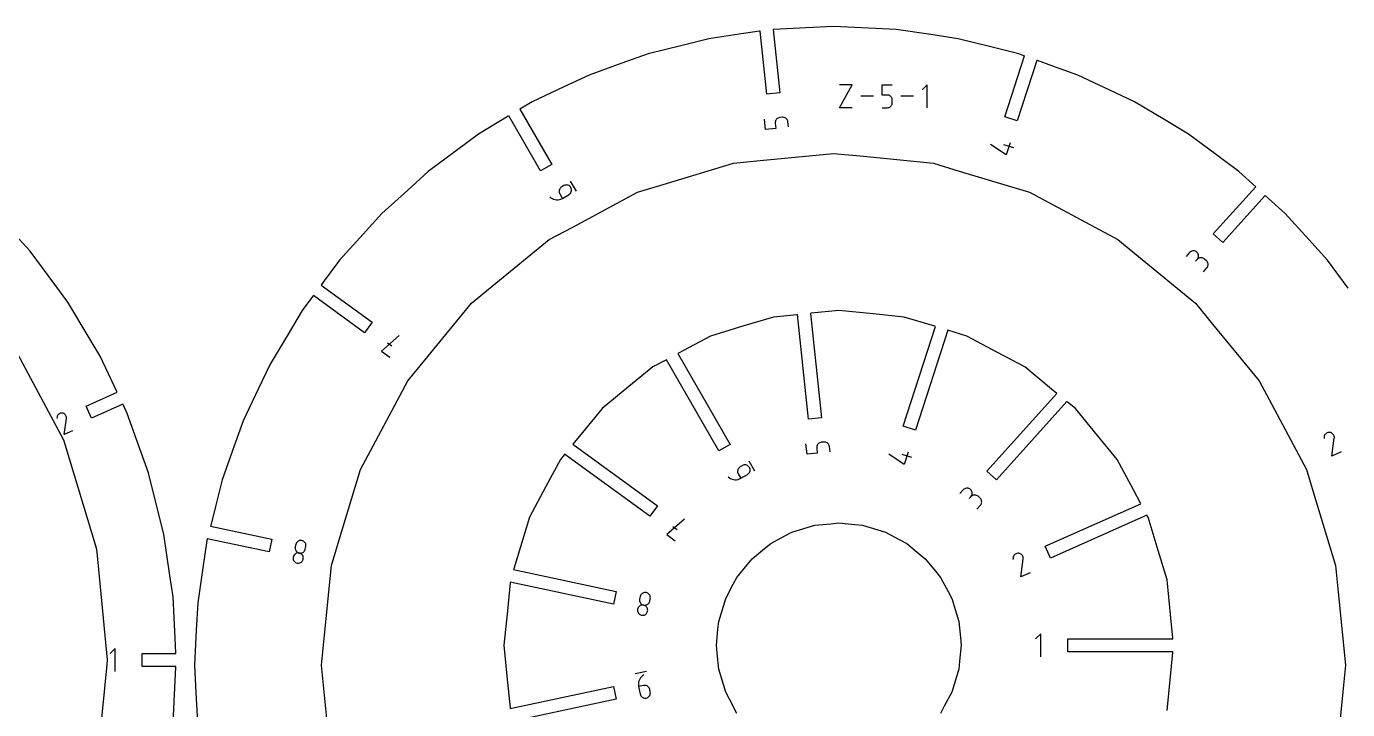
# Model space of a CAD drawing. Extents: x 0 to 800, y 0 to 1200.
# Drawn here: x 438 to 666.8, y 114.6 to 232.8 of the extents above; entities that cross this region are included whole.
import ezdxf

# ---------------------------------------------------------------- set-up
doc = ezdxf.new("R2010")
doc.units = 0
doc.header["$MEASUREMENT"] = 0
for name, color, linetype in [('annotation', 7, 'Continuous'), ('boundary', 7, 'Continuous'), ('hole', 7, 'Continuous')]:
    doc.layers.add(name, color=color, linetype=linetype)

msp = doc.modelspace()

# ---------------------------------------------------------------- linework, layer by layer
at = {"layer": 'annotation', "color": 1}
for p, q in [((578.79, 218.77), (581, 222.75)), ((581, 222.75), (578.79, 222.75)), ((586.17, 220.97), (586.17, 222.75)), ((586.17, 222.75), (587.93, 222.75)), ((593.99, 222.75), (593.1, 221.86)), ((593.99, 218.77), (593.99, 222.75)), ((584.67, 220.76), (582.49, 220.76)), ((587.05, 220.97), (586.17, 220.97)), ((587.21, 220.96), (587.05, 220.97)), ((587.36, 220.92), (587.21, 220.96)), ((587.5, 220.85), (587.36, 220.92)), ((587.62, 220.77), (587.5, 220.85)), ((587.73, 220.66), (587.62, 220.77)), ((587.81, 220.54), (587.73, 220.66)), ((587.88, 220.4), (587.81, 220.54)), ((587.92, 220.25), (587.88, 220.4)), ((587.93, 220.09), (587.92, 220.25)), ((587.92, 219.49), (587.93, 219.65)), ((587.93, 219.65), (587.93, 220.09)), ((587.93, 220.09), (587.93, 220.09)), ((591.61, 220.76), (589.43, 220.76)), ((581, 218.77), (578.79, 218.77)), ((586.17, 218.77), (587.05, 218.77)), ((587.05, 218.77), (587.21, 218.78)), ((587.05, 218.77), (587.05, 218.77)), ((587.21, 218.78), (587.36, 218.82)), ((587.36, 218.82), (587.5, 218.89)), ((587.5, 218.89), (587.62, 218.97)), ((587.62, 218.97), (587.73, 219.08)), ((587.73, 219.08), (587.81, 219.2)), ((587.81, 219.2), (587.88, 219.34)), ((587.88, 219.34), (587.92, 219.49)), ((565.98, 215.02), (565.79, 216.78)), ((567.75, 215.2), (565.98, 215.02)), ((567.68, 216.4), (567.65, 216.25)), ((567.65, 216.25), (567.66, 216.09)), ((567.66, 216.09), (567.75, 215.2)), ((567.73, 216.55), (567.68, 216.4)), ((567.8, 216.68), (567.73, 216.55)), ((567.9, 216.8), (567.8, 216.68)), ((568.01, 216.9), (567.9, 216.8)), ((568.14, 216.98), (568.01, 216.9)), ((568.29, 217.03), (568.14, 216.98)), ((568.45, 217.06), (568.29, 217.03)), ((568.89, 217.11), (568.45, 217.06)), ((568.45, 217.06), (568.45, 217.06)), ((569.05, 217.11), (568.89, 217.11)), ((569.2, 217.09), (569.05, 217.11)), ((569.35, 217.04), (569.2, 217.09)), ((569.48, 216.96), (569.35, 217.04)), ((569.6, 216.87), (569.48, 216.96)), ((569.7, 216.75), (569.6, 216.87)), ((569.78, 216.62), (569.7, 216.75)), ((569.83, 216.48), (569.78, 216.62)), ((569.86, 216.32), (569.83, 216.48)), ((569.96, 215.44), (569.86, 216.32)), ((569.86, 216.32), (569.86, 216.32)), ((607.63, 210.59), (604.94, 212.4)), ((608.95, 211.8), (607.26, 212.35)), ((608.31, 212.71), (607.63, 210.59)), ((533.22, 204.34), (532.22, 206.07)), ((530.26, 204.44), (530.24, 204.29)), ((530.24, 204.29), (530.26, 204.14)), ((530.3, 204.59), (530.26, 204.44)), ((530.26, 204.14), (530.3, 203.99)), ((530.36, 204.73), (530.3, 204.59)), ((530.3, 203.99), (530.36, 203.84)), ((530.45, 204.85), (530.36, 204.73)), ((530.36, 203.84), (530.81, 203.07)), ((530.56, 204.96), (530.45, 204.85)), ((530.69, 205.06), (530.56, 204.96)), ((531.07, 205.28), (530.69, 205.06)), ((530.69, 205.06), (530.69, 205.06)), ((530.81, 203.07), (531.96, 203.74)), ((531.22, 205.34), (531.07, 205.28)), ((531.37, 205.38), (531.22, 205.34)), ((531.52, 205.4), (531.37, 205.38)), ((531.67, 205.38), (531.52, 205.4)), ((531.82, 205.34), (531.67, 205.38)), ((531.96, 205.28), (531.82, 205.34)), ((532.08, 205.19), (531.96, 205.28)), ((531.96, 203.74), (532.09, 203.83)), ((531.96, 203.74), (531.96, 203.74)), ((532.19, 205.08), (532.08, 205.19)), ((532.09, 203.83), (532.2, 203.94)), ((532.29, 204.95), (532.19, 205.08)), ((532.2, 203.94), (532.29, 204.07)), ((532.35, 204.81), (532.29, 204.95)), ((532.29, 204.95), (532.29, 204.95)), ((532.29, 204.07), (532.35, 204.21)), ((532.39, 204.66), (532.35, 204.81)), ((532.35, 204.21), (532.39, 204.35)), ((532.4, 204.5), (532.39, 204.66)), ((532.39, 204.35), (532.4, 204.5)), ((528.6, 203.34), (528.6, 203.34)), ((528.6, 203.34), (528.81, 203.17)), ((528.81, 203.17), (529.04, 203.03)), ((529.04, 203.03), (529.28, 202.93)), ((529.28, 202.93), (529.53, 202.86)), ((529.53, 202.86), (529.79, 202.83)), ((529.79, 202.83), (530.05, 202.83)), ((530.05, 202.83), (530.31, 202.88)), ((530.31, 202.88), (530.56, 202.96)), ((530.56, 202.96), (530.81, 203.07)), ((639.41, 193.69), (638.82, 193.03)), ((639.53, 193.8), (639.41, 193.69)), ((639.66, 193.88), (639.53, 193.8)), ((639.8, 193.94), (639.66, 193.88)), ((639.95, 193.98), (639.8, 193.94)), ((640.1, 193.98), (639.95, 193.98)), ((640.25, 193.97), (640.1, 193.98)), ((640.4, 193.92), (640.25, 193.97)), ((640.54, 193.85), (640.4, 193.92)), ((640.73, 192.5), (640.44, 192.17)), ((640.44, 192.17), (640.73, 192.5)), ((640.67, 193.76), (640.54, 193.85)), ((640.78, 193.64), (640.67, 193.76)), ((640.67, 193.76), (640.67, 193.76)), ((640.73, 192.5), (640.83, 192.63)), ((640.85, 192.61), (640.73, 192.5)), ((640.73, 192.5), (640.73, 192.5)), ((640.86, 193.51), (640.78, 193.64)), ((640.83, 192.63), (640.9, 192.77)), ((640.98, 192.7), (640.85, 192.61)), ((640.92, 193.37), (640.86, 193.51)), ((640.9, 192.77), (640.94, 192.92)), ((640.95, 193.22), (640.92, 193.37)), ((640.94, 192.92), (640.96, 193.07)), ((640.96, 193.07), (640.95, 193.22)), ((641.12, 192.75), (640.98, 192.7)), ((641.27, 192.79), (641.12, 192.75)), ((641.42, 192.8), (641.27, 192.79)), ((641.57, 192.78), (641.42, 192.8)), ((641.72, 192.73), (641.57, 192.78)), ((641.86, 192.66), (641.72, 192.73)), ((641.99, 192.57), (641.86, 192.66)), ((642.32, 192.27), (641.99, 192.57)), ((641.99, 192.57), (641.99, 192.57)), ((642.43, 192.15), (642.32, 192.27)), ((641.79, 190.36), (642.38, 191.02)), ((642.38, 191.02), (642.48, 191.15)), ((642.38, 191.02), (642.38, 191.02)), ((642.51, 192.02), (642.43, 192.15)), ((642.48, 191.15), (642.55, 191.29)), ((642.57, 191.88), (642.51, 192.02)), ((642.55, 191.29), (642.59, 191.43)), ((642.6, 191.73), (642.57, 191.88)), ((642.59, 191.43), (642.61, 191.58)), ((642.61, 191.58), (642.6, 191.73)), ((502.54, 179.33), (499.47, 176.61)), ((499.47, 176.61), (500.91, 175.57)), ((500.52, 178.06), (501.24, 177.53)), ((443.3, 165.17), (443.29, 164.94)), ((443.33, 165.32), (443.3, 165.17)), ((443.38, 165.45), (443.33, 165.32)), ((443.46, 165.57), (443.38, 165.45)), ((443.55, 165.67), (443.46, 165.57)), ((443.66, 165.76), (443.55, 165.67)), ((443.78, 165.82), (443.66, 165.76)), ((443.91, 165.87), (443.78, 165.82)), ((444.05, 165.89), (443.91, 165.87)), ((444.19, 165.89), (444.05, 165.89)), ((444.33, 165.86), (444.19, 165.89)), ((444.19, 165.89), (444.19, 165.89)), ((444.47, 165.81), (444.33, 165.86)), ((444.59, 165.74), (444.47, 165.81)), ((444.52, 162.18), (444.91, 164.98)), ((444.69, 165.65), (444.59, 165.74)), ((444.78, 165.54), (444.69, 165.65)), ((444.84, 165.42), (444.78, 165.54)), ((444.89, 165.29), (444.84, 165.42)), ((444.91, 165.15), (444.89, 165.29)), ((444.91, 165), (444.91, 165.15)), ((444.91, 164.99), (444.91, 165)), ((444.91, 165), (444.91, 165)), ((444.91, 165), (444.91, 165)), ((444.91, 165), (444.91, 165)), ((444.91, 164.98), (444.91, 164.99)), ((444.91, 164.99), (444.91, 164.99)), ((444.91, 164.99), (444.91, 164.99)), ((444.91, 164.99), (444.91, 164.99)), ((444.91, 164.98), (444.91, 164.98)), ((444.91, 164.98), (444.91, 164.98)), ((444.91, 164.98), (444.91, 164.98)), ((445.99, 162.83), (444.52, 162.18)), ((663.22, 162.46), (663.09, 162.39)), ((663.36, 162.51), (663.22, 162.46)), ((663.52, 162.54), (663.36, 162.51)), ((663.68, 162.54), (663.52, 162.54)), ((663.84, 162.51), (663.68, 162.54)), ((663.68, 162.54), (663.68, 162.54)), ((663.98, 162.45), (663.84, 162.51)), ((664.11, 162.37), (663.98, 162.45)), ((573.17, 158.79), (572.98, 160.55)), ((574.87, 160.17), (574.84, 160.02)), ((574.92, 160.31), (574.87, 160.17)), ((574.99, 160.45), (574.92, 160.31)), ((575.09, 160.56), (574.99, 160.45)), ((575.2, 160.66), (575.09, 160.56)), ((575.33, 160.74), (575.2, 160.66)), ((575.48, 160.8), (575.33, 160.74)), ((575.63, 160.83), (575.48, 160.8)), ((576.07, 160.88), (575.63, 160.83)), ((575.63, 160.83), (575.63, 160.83)), ((576.23, 160.88), (576.07, 160.88)), ((576.39, 160.86), (576.23, 160.88)), ((576.53, 160.8), (576.39, 160.86)), ((576.66, 160.73), (576.53, 160.8)), ((576.78, 160.64), (576.66, 160.73)), ((576.88, 160.52), (576.78, 160.64)), ((576.96, 160.39), (576.88, 160.52)), ((577.02, 160.25), (576.96, 160.39)), ((577.05, 160.09), (577.02, 160.25)), ((662.7, 161.75), (662.69, 161.49)), ((662.73, 161.9), (662.7, 161.75)), ((662.79, 162.05), (662.73, 161.9)), ((662.87, 162.18), (662.79, 162.05)), ((662.97, 162.29), (662.87, 162.18)), ((663.09, 162.39), (662.97, 162.29)), ((664.04, 158.45), (664.46, 161.53)), ((664.23, 162.27), (664.11, 162.37)), ((664.32, 162.15), (664.23, 162.27)), ((664.39, 162.02), (664.32, 162.15)), ((664.45, 161.87), (664.39, 162.02)), ((664.47, 161.72), (664.45, 161.87)), ((664.46, 161.53), (664.46, 161.54)), ((664.46, 161.54), (664.47, 161.54)), ((664.46, 161.53), (664.46, 161.53)), ((664.46, 161.53), (664.46, 161.53)), ((664.47, 161.56), (664.47, 161.72)), ((664.47, 161.55), (664.47, 161.56)), ((664.47, 161.56), (664.47, 161.56)), ((664.47, 161.56), (664.47, 161.56)), ((664.47, 161.54), (664.47, 161.55)), ((664.47, 161.55), (664.47, 161.55)), ((664.47, 161.55), (664.47, 161.55)), ((664.47, 161.54), (664.47, 161.54)), ((574.94, 158.97), (573.17, 158.79)), ((574.84, 160.02), (574.84, 159.86)), ((574.84, 159.86), (574.94, 158.97)), ((577.14, 159.2), (577.05, 160.09)), ((577.05, 160.09), (577.05, 160.09)), ((590, 156.99), (587.31, 158.8)), ((591.33, 158.2), (589.64, 158.74)), ((590.69, 159.1), (590, 156.99)), ((665.66, 159.17), (664.04, 158.45)), ((561.16, 155.97), (561.14, 155.82)), ((561.14, 155.82), (561.15, 155.66)), ((561.15, 155.66), (561.19, 155.51)), ((561.19, 156.11), (561.16, 155.97)), ((561.26, 156.25), (561.19, 156.11)), ((561.34, 156.38), (561.26, 156.25)), ((561.45, 156.49), (561.34, 156.38)), ((561.59, 156.58), (561.45, 156.49)), ((561.97, 156.8), (561.59, 156.58)), ((561.59, 156.58), (561.59, 156.58)), ((562.11, 156.87), (561.97, 156.8)), ((562.26, 156.91), (562.11, 156.87)), ((562.42, 156.92), (562.26, 156.91)), ((562.57, 156.91), (562.42, 156.92)), ((562.72, 156.87), (562.57, 156.91)), ((562.85, 156.81), (562.72, 156.87)), ((562.98, 156.72), (562.85, 156.81)), ((563.09, 156.61), (562.98, 156.72)), ((563.18, 156.48), (563.09, 156.61)), ((563.1, 155.47), (563.18, 155.59)), ((564.12, 155.86), (563.12, 157.59)), ((563.25, 156.33), (563.18, 156.48)), ((563.18, 156.48), (563.18, 156.48)), ((563.18, 155.59), (563.25, 155.73)), ((563.29, 156.18), (563.25, 156.33)), ((563.25, 155.73), (563.29, 155.88)), ((563.3, 156.03), (563.29, 156.18)), ((563.29, 155.88), (563.3, 156.03)), ((559.5, 154.86), (559.5, 154.86)), ((559.5, 154.86), (559.71, 154.69)), ((559.71, 154.69), (559.93, 154.55)), ((559.93, 154.55), (560.18, 154.45)), ((560.18, 154.45), (560.43, 154.38)), ((560.43, 154.38), (560.69, 154.35)), ((560.69, 154.35), (560.95, 154.36)), ((560.95, 154.36), (561.21, 154.4)), ((561.19, 155.51), (561.26, 155.37)), ((561.21, 154.4), (561.46, 154.48)), ((561.26, 155.37), (561.71, 154.6)), ((561.46, 154.48), (561.71, 154.6)), ((561.71, 154.6), (562.86, 155.26)), ((562.86, 155.26), (562.99, 155.36)), ((562.86, 155.26), (562.86, 155.26)), ((562.99, 155.36), (563.1, 155.47)), ((600.21, 152.6), (599.62, 151.94)), ((600.33, 152.71), (600.21, 152.6)), ((600.46, 152.79), (600.33, 152.71)), ((600.6, 152.85), (600.46, 152.79)), ((600.75, 152.88), (600.6, 152.85)), ((600.9, 152.89), (600.75, 152.88)), ((601.05, 152.87), (600.9, 152.89)), ((601.2, 152.83), (601.05, 152.87)), ((601.34, 152.76), (601.2, 152.83)), ((601.53, 151.41), (601.24, 151.08)), ((601.24, 151.08), (601.53, 151.41)), ((601.47, 152.67), (601.34, 152.76)), ((601.58, 152.55), (601.47, 152.67)), ((601.47, 152.67), (601.47, 152.67)), ((601.53, 151.41), (601.63, 151.54)), ((601.65, 151.52), (601.53, 151.41)), ((601.53, 151.41), (601.53, 151.41)), ((601.66, 152.42), (601.58, 152.55)), ((601.63, 151.54), (601.7, 151.68)), ((601.78, 151.6), (601.65, 151.52)), ((601.72, 152.28), (601.66, 152.42)), ((601.7, 151.68), (601.74, 151.83)), ((601.75, 152.13), (601.72, 152.28)), ((601.74, 151.83), (601.76, 151.98)), ((601.76, 151.98), (601.75, 152.13)), ((601.92, 151.66), (601.78, 151.6)), ((602.07, 151.7), (601.92, 151.66)), ((602.22, 151.7), (602.07, 151.7)), ((602.37, 151.69), (602.22, 151.7)), ((602.52, 151.64), (602.37, 151.69)), ((602.66, 151.57), (602.52, 151.64)), ((602.79, 151.48), (602.66, 151.57)), ((603.12, 151.18), (602.79, 151.48)), ((602.79, 151.48), (602.79, 151.48)), ((603.23, 151.06), (603.12, 151.18)), ((603.31, 150.93), (603.23, 151.06)), ((602.59, 149.27), (603.18, 149.93)), ((603.18, 149.93), (603.28, 150.05)), ((603.18, 149.93), (603.18, 149.93)), ((603.28, 150.05), (603.35, 150.19)), ((603.37, 150.79), (603.31, 150.93)), ((603.35, 150.19), (603.39, 150.34)), ((603.4, 150.64), (603.37, 150.79)), ((603.39, 150.34), (603.41, 150.49)), ((603.41, 150.49), (603.4, 150.64)), ((551.95, 147.55), (548.88, 144.84)), ((548.88, 144.84), (550.32, 143.79)), ((549.93, 146.28), (550.65, 145.75)), ((484.55, 142.71), (484.53, 142.55)), ((484.53, 142.55), (484.54, 142.4)), ((484.54, 142.4), (484.58, 142.25)), ((484.65, 143.14), (484.55, 142.71)), ((484.55, 142.71), (484.55, 142.71)), ((484.58, 142.25), (484.64, 142.11)), ((484.64, 142.11), (484.72, 141.98)), ((484.69, 143.3), (484.65, 143.14)), ((484.76, 143.44), (484.69, 143.3)), ((484.72, 141.98), (484.82, 141.87)), ((484.86, 143.56), (484.76, 143.44)), ((484.82, 141.87), (484.95, 141.78)), ((484.97, 143.66), (484.86, 143.56)), ((485.1, 143.74), (484.97, 143.66)), ((485.24, 143.8), (485.1, 143.74)), ((485.38, 143.84), (485.24, 143.8)), ((485.54, 143.85), (485.38, 143.84)), ((485.7, 143.83), (485.54, 143.85)), ((485.85, 143.78), (485.7, 143.83)), ((485.7, 143.83), (485.7, 143.83)), ((485.99, 143.71), (485.85, 143.78)), ((485.97, 141.83), (486.08, 141.93)), ((486.11, 143.62), (485.99, 143.71)), ((486.08, 141.93), (486.17, 142.05)), ((486.21, 143.5), (486.11, 143.62)), ((486.17, 142.05), (486.24, 142.19)), ((486.3, 143.38), (486.21, 143.5)), ((486.24, 142.19), (486.29, 142.34)), ((486.29, 142.34), (486.38, 142.77)), ((486.36, 143.24), (486.3, 143.38)), ((486.39, 143.09), (486.36, 143.24)), ((486.38, 142.77), (486.4, 142.93)), ((486.38, 142.77), (486.38, 142.77)), ((486.4, 142.93), (486.39, 143.09)), ((484.18, 140.97), (484.16, 140.81)), ((484.16, 140.81), (484.17, 140.66)), ((484.17, 140.66), (484.21, 140.51)), ((484.23, 141.12), (484.18, 140.97)), ((484.18, 140.97), (484.18, 140.97)), ((484.21, 140.51), (484.27, 140.37)), ((484.3, 141.26), (484.23, 141.12)), ((484.27, 140.37), (484.35, 140.24)), ((484.4, 141.39), (484.3, 141.26)), ((484.35, 140.24), (484.45, 140.13)), ((484.51, 141.49), (484.4, 141.39)), ((484.45, 140.13), (484.58, 140.04)), ((484.63, 141.57), (484.51, 141.49)), ((484.58, 140.04), (484.71, 139.97)), ((484.77, 141.63), (484.63, 141.57)), ((484.71, 139.97), (484.87, 139.92)), ((484.92, 141.67), (484.77, 141.63)), ((484.87, 139.92), (484.87, 139.92)), ((484.87, 139.92), (485.03, 139.9)), ((485.08, 141.68), (484.92, 141.67)), ((484.95, 141.78), (485.08, 141.7)), ((485.03, 139.9), (485.18, 139.91)), ((485.08, 141.7), (485.24, 141.66)), ((485.24, 141.66), (485.08, 141.68)), ((485.18, 139.91), (485.33, 139.94)), ((485.24, 141.66), (485.24, 141.66)), ((485.24, 141.66), (485.4, 141.64)), ((485.39, 141.61), (485.24, 141.66)), ((485.24, 141.66), (485.24, 141.66)), ((485.33, 139.94), (485.47, 140)), ((485.53, 141.54), (485.39, 141.61)), ((485.4, 141.64), (485.55, 141.65)), ((485.47, 140), (485.6, 140.09)), ((485.65, 141.44), (485.53, 141.54)), ((485.55, 141.65), (485.7, 141.68)), ((485.6, 140.09), (485.71, 140.19)), ((485.75, 141.33), (485.65, 141.44)), ((485.7, 141.68), (485.84, 141.74)), ((485.71, 140.19), (485.8, 140.31)), ((485.84, 141.21), (485.75, 141.33)), ((485.8, 140.31), (485.87, 140.45)), ((485.84, 141.74), (485.97, 141.83)), ((485.9, 141.07), (485.84, 141.21)), ((485.87, 140.45), (485.92, 140.6)), ((485.93, 140.92), (485.9, 141.07)), ((485.92, 140.6), (485.94, 140.76)), ((485.92, 140.6), (485.92, 140.6)), ((485.94, 140.76), (485.93, 140.92)), ((608.83, 140.81), (608.82, 140.56)), ((608.86, 140.97), (608.83, 140.81)), ((608.92, 141.12), (608.86, 140.97)), ((609, 141.25), (608.92, 141.12)), ((609.1, 141.36), (609, 141.25)), ((609.22, 141.46), (609.1, 141.36)), ((609.35, 141.53), (609.22, 141.46)), ((609.49, 141.58), (609.35, 141.53)), ((609.65, 141.61), (609.49, 141.58)), ((609.81, 141.61), (609.65, 141.61)), ((609.97, 141.58), (609.81, 141.61)), ((609.81, 141.61), (609.81, 141.61)), ((610.11, 141.52), (609.97, 141.58)), ((610.24, 141.44), (610.11, 141.52)), ((610.17, 137.52), (610.59, 140.6)), ((610.36, 141.34), (610.24, 141.44)), ((610.45, 141.22), (610.36, 141.34)), ((610.52, 141.09), (610.45, 141.22)), ((610.58, 140.94), (610.52, 141.09)), ((610.6, 140.79), (610.58, 140.94)), ((610.59, 140.6), (610.59, 140.61)), ((610.59, 140.61), (610.6, 140.61)), ((610.59, 140.6), (610.59, 140.6)), ((610.59, 140.6), (610.59, 140.6)), ((610.6, 140.63), (610.6, 140.79)), ((610.6, 140.62), (610.6, 140.63)), ((610.6, 140.63), (610.6, 140.63)), ((610.6, 140.61), (610.6, 140.62)), ((610.6, 140.62), (610.6, 140.62)), ((610.6, 140.62), (610.6, 140.62)), ((610.6, 140.61), (610.6, 140.61)), ((610.6, 140.61), (610.6, 140.61)), ((611.79, 138.24), (610.17, 137.52)), ((544.18, 133.69), (544.16, 133.53)), ((544.16, 133.53), (544.17, 133.37)), ((544.17, 133.37), (544.21, 133.23)), ((544.28, 134.12), (544.18, 133.69)), ((544.18, 133.69), (544.18, 133.69)), ((544.21, 133.23), (544.27, 133.09)), ((544.27, 133.09), (544.35, 132.96)), ((544.32, 134.28), (544.28, 134.12)), ((544.39, 134.41), (544.32, 134.28)), ((544.35, 132.96), (544.45, 132.85)), ((544.49, 134.54), (544.39, 134.41)), ((544.45, 132.85), (544.58, 132.75)), ((544.6, 134.64), (544.49, 134.54)), ((544.58, 132.75), (544.71, 132.68)), ((544.73, 134.72), (544.6, 134.64)), ((544.87, 134.78), (544.73, 134.72)), ((545.01, 134.82), (544.87, 134.78)), ((545.17, 134.82), (545.01, 134.82)), ((545.33, 134.81), (545.17, 134.82)), ((545.48, 134.76), (545.33, 134.81)), ((545.33, 134.81), (545.33, 134.81)), ((545.33, 132.66), (545.47, 132.72)), ((545.47, 132.72), (545.6, 132.8)), ((545.62, 134.69), (545.48, 134.76)), ((545.6, 132.8), (545.71, 132.91)), ((545.74, 134.59), (545.62, 134.69)), ((545.71, 132.91), (545.8, 133.03)), ((545.85, 134.48), (545.74, 134.59)), ((545.8, 133.03), (545.87, 133.17)), ((545.93, 134.36), (545.85, 134.48)), ((545.87, 133.17), (545.92, 133.32)), ((545.92, 133.32), (546.01, 133.75)), ((545.99, 134.22), (545.93, 134.36)), ((546.02, 134.07), (545.99, 134.22)), ((546.01, 133.75), (546.03, 133.91)), ((546.01, 133.75), (546.01, 133.75)), ((546.03, 133.91), (546.02, 134.07)), ((543.81, 131.95), (543.79, 131.79)), ((543.79, 131.79), (543.8, 131.64)), ((543.8, 131.64), (543.84, 131.49)), ((543.86, 132.1), (543.81, 131.95)), ((543.81, 131.95), (543.81, 131.95)), ((543.84, 131.49), (543.9, 131.35)), ((543.93, 132.24), (543.86, 132.1)), ((543.9, 131.35), (543.98, 131.22)), ((544.03, 132.36), (543.93, 132.24)), ((543.98, 131.22), (544.09, 131.11)), ((544.14, 132.47), (544.03, 132.36)), ((544.09, 131.11), (544.21, 131.02)), ((544.26, 132.55), (544.14, 132.47)), ((544.21, 131.02), (544.35, 130.94)), ((544.4, 132.61), (544.26, 132.55)), ((544.35, 130.94), (544.5, 130.9)), ((544.55, 132.65), (544.4, 132.61)), ((544.5, 130.9), (544.5, 130.9)), ((544.5, 130.9), (544.66, 130.88)), ((544.71, 132.65), (544.55, 132.65)), ((544.66, 130.88), (544.81, 130.89)), ((544.71, 132.68), (544.87, 132.64)), ((544.87, 132.64), (544.71, 132.65)), ((544.81, 130.89), (544.96, 130.92)), ((544.87, 132.64), (544.87, 132.64)), ((544.87, 132.64), (545.03, 132.62)), ((545.02, 132.59), (544.87, 132.64)), ((544.87, 132.64), (544.87, 132.64)), ((544.96, 130.92), (545.1, 130.98)), ((545.16, 132.52), (545.02, 132.59)), ((545.03, 132.62), (545.18, 132.63)), ((545.1, 130.98), (545.23, 131.07)), ((545.28, 132.42), (545.16, 132.52)), ((545.18, 132.63), (545.33, 132.66)), ((545.23, 131.07), (545.34, 131.17)), ((545.38, 132.31), (545.28, 132.42)), ((545.34, 131.17), (545.43, 131.29)), ((545.47, 132.18), (545.38, 132.31)), ((545.43, 131.29), (545.5, 131.43)), ((545.53, 132.04), (545.47, 132.18)), ((545.5, 131.43), (545.55, 131.58)), ((545.56, 131.9), (545.53, 132.04)), ((545.55, 131.58), (545.57, 131.74)), ((545.55, 131.58), (545.55, 131.58)), ((545.57, 131.74), (545.56, 131.9)), ((613.63, 127.68), (612.74, 126.79)), ((613.63, 123.68), (613.63, 127.68)), ((453.36, 125.14), (452.47, 124.25)), ((453.36, 121.14), (453.36, 125.14)), ((545.37, 121.16), (543.41, 120.74)), ((544, 119.33), (543.96, 119.07)), ((543.96, 119.07), (543.96, 118.81)), ((544.08, 119.58), (544, 119.33)), ((544.19, 119.82), (544.08, 119.58)), ((544.33, 120.04), (544.19, 119.82)), ((544.5, 120.23), (544.33, 120.04)), ((544.7, 120.41), (544.5, 120.23)), ((544.93, 120.55), (544.7, 120.41)), ((544.93, 120.55), (544.93, 120.55)), ((543.96, 118.81), (544, 118.54)), ((544.87, 118.72), (544, 118.54)), ((544, 118.54), (544.28, 117.23)), ((544.28, 117.23), (544.28, 117.23)), ((544.28, 117.23), (544.32, 117.08)), ((544.32, 117.08), (544.39, 116.94)), ((544.39, 116.94), (544.49, 116.82)), ((544.49, 116.82), (544.6, 116.72)), ((544.6, 116.72), (544.73, 116.63)), ((545.03, 118.74), (544.87, 118.72)), ((545.18, 118.73), (545.03, 118.74)), ((545.33, 118.7), (545.18, 118.73)), ((545.47, 118.64), (545.33, 118.7)), ((545.6, 118.55), (545.47, 118.64)), ((545.71, 118.45), (545.6, 118.55)), ((545.62, 116.67), (545.74, 116.76)), ((545.8, 118.33), (545.71, 118.45)), ((545.74, 116.76), (545.85, 116.87)), ((545.87, 118.19), (545.8, 118.33)), ((545.85, 116.87), (545.93, 117)), ((545.92, 118.04), (545.87, 118.19)), ((546.01, 117.6), (545.92, 118.04)), ((545.92, 118.04), (545.92, 118.04)), ((545.93, 117), (545.99, 117.14)), ((545.99, 117.14), (546.02, 117.29)), ((546.03, 117.44), (546.01, 117.6)), ((546.02, 117.29), (546.03, 117.44)), ((544.73, 116.63), (544.87, 116.57)), ((544.87, 116.57), (545.01, 116.54)), ((545.01, 116.54), (545.17, 116.53)), ((545.17, 116.53), (545.33, 116.55)), ((545.33, 116.55), (545.48, 116.6)), ((545.33, 116.55), (545.33, 116.55)), ((545.48, 116.6), (545.62, 116.67))]:
    msp.add_line(p, q, dxfattribs=at)
at = {"layer": 'boundary', "color": 5}
for p, q in [((562.17, 231.61), (556.16, 230.72)), ((564.95, 232.02), (562.17, 231.61)), ((565.07, 232.04), (564.95, 232.02)), ((566.22, 221.09), (565.07, 232.04)), ((567.43, 232.34), (567.3, 232.33)), ((567.3, 232.33), (568.46, 221.32)), ((572.96, 232.61), (567.43, 232.34)), ((577.74, 232.85), (572.96, 232.61)), ((583.81, 232.55), (577.74, 232.85)), ((588.59, 232.31), (583.81, 232.55)), ((594.59, 231.42), (588.59, 232.31)), ((599.33, 230.72), (594.59, 231.42)), ((551.52, 229.56), (545.63, 228.08)), ((556.16, 230.72), (551.52, 229.56)), ((605.22, 229.25), (599.33, 230.72)), ((609.86, 228.08), (605.22, 229.25)), ((545.63, 228.08), (541.12, 226.47)), ((607.43, 217.22), (610.84, 227.73)), ((612.96, 226.97), (609.57, 216.52)), ((610.73, 227.77), (609.86, 228.08)), ((610.84, 227.73), (610.73, 227.77)), ((613.08, 226.93), (612.96, 226.97)), ((615.57, 226.04), (613.08, 226.93)), ((535.41, 224.43), (531.08, 222.38)), ((541.12, 226.47), (535.41, 224.43)), ((620.08, 224.43), (615.57, 226.04)), ((625.57, 221.83), (620.08, 224.43)), ((531.08, 222.38), (525.59, 219.78)), ((525.59, 219.78), (523.45, 218.5)), ((568.46, 221.32), (566.22, 221.09)), ((629.89, 219.78), (625.57, 221.83)), ((635.1, 216.66), (629.89, 219.78)), ((521.52, 217.34), (521.49, 217.32)), ((527.02, 207.83), (521.52, 217.34)), ((523.45, 218.5), (528.97, 208.95)), ((521.42, 217.28), (516.28, 214.2)), ((521.49, 217.32), (521.42, 217.28)), ((609.57, 216.52), (607.43, 217.22)), ((639.21, 214.2), (635.1, 216.66)), ((516.28, 214.2), (512.44, 211.35)), ((644.08, 210.59), (639.21, 214.2)), ((512.44, 211.35), (507.56, 207.74)), ((647.93, 207.74), (644.08, 210.59)), ((528.97, 208.95), (527.02, 207.83)), ((507.56, 207.74), (504.02, 204.52)), ((650.85, 205.09), (647.93, 207.74)), ((504.02, 204.52), (499.52, 200.44)), ((643.49, 196.92), (650.85, 205.09)), ((652.51, 203.58), (645.16, 195.41)), ((655.97, 200.44), (652.51, 203.58)), ((499.52, 200.44), (496.3, 196.9)), ((660.05, 195.95), (655.97, 200.44)), ((496.3, 196.9), (492.23, 192.4)), ((645.16, 195.41), (643.49, 196.92)), ((438.62, 193.92), (436.1, 196.69)), ((663.26, 192.4), (660.05, 195.95)), ((442.9, 188.13), (438.62, 193.92)), ((492.23, 192.4), (489.37, 188.56)), ((666.88, 187.52), (663.26, 192.4)), ((445.14, 185.12), (442.9, 188.13)), ((489.09, 188.17), (489.02, 188.07)), ((489.02, 188.07), (497.88, 181.63)), ((489.37, 188.56), (489.09, 188.17)), ((487.6, 186.16), (485.76, 183.68)), ((487.68, 186.27), (487.6, 186.16)), ((496.56, 179.81), (487.68, 186.27)), ((448.84, 178.95), (445.14, 185.12)), ((485.76, 183.68), (483.3, 179.58)), ((573.87, 183.17), (573.75, 183.16)), ((573.75, 183.16), (575.64, 165.09)), ((578.66, 183.65), (573.87, 183.17)), ((584.64, 183.06), (578.66, 183.65)), ((589.97, 182.53), (584.64, 183.06)), ((497.88, 181.63), (496.56, 179.81)), ((562.22, 180.98), (556.47, 179.23)), ((567.35, 182.53), (562.22, 180.98)), ((571.38, 182.93), (567.35, 182.53)), ((571.51, 182.94), (571.38, 182.93)), ((573.41, 164.86), (571.51, 182.94)), ((589.8, 163.61), (595.41, 180.88)), ((595.29, 180.92), (589.97, 182.53)), ((595.41, 180.88), (595.29, 180.92)), ((450.77, 175.73), (448.84, 178.95)), ((483.3, 179.58), (480.18, 174.37)), ((556.47, 179.23), (551.75, 176.71)), ((597.56, 180.23), (591.94, 162.92)), ((600.84, 179.23), (597.56, 180.23)), ((606.14, 176.4), (600.84, 179.23)), ((550.9, 176.25), (550.79, 176.19)), ((550.79, 176.19), (559.86, 160.48)), ((551.75, 176.71), (550.9, 176.25)), ((610.86, 173.88), (606.14, 176.4)), ((453.66, 169.61), (450.77, 175.73)), ((480.18, 174.37), (478.13, 170.04)), ((546.45, 173.88), (542.31, 170.48)), ((548.8, 175.13), (546.45, 173.88)), ((557.91, 159.35), (548.8, 175.13)), ((615.51, 170.06), (610.86, 173.88)), ((448.32, 167.09), (453.72, 169.49)), ((453.72, 169.49), (453.66, 169.61)), ((478.13, 170.04), (475.53, 164.55)), ((542.31, 170.48), (537.67, 166.67)), ((604.29, 155.83), (616.43, 169.31)), ((616.43, 169.31), (615.51, 170.06)), ((449.24, 165.04), (448.32, 167.09)), ((454.68, 167.46), (449.24, 165.04)), ((454.73, 167.35), (454.68, 167.46)), ((455.45, 165.84), (454.73, 167.35)), ((618.17, 167.88), (605.96, 154.32)), ((618.27, 167.8), (618.17, 167.88)), ((619.65, 166.67), (618.27, 167.8)), ((457.87, 159.06), (455.45, 165.84)), ((537.67, 166.67), (534.27, 162.53)), ((575.64, 165.09), (573.41, 164.86)), ((623.46, 162.02), (619.65, 166.67)), ((475.53, 164.55), (473.92, 160.05)), ((534.27, 162.53), (532.62, 160.52)), ((591.94, 162.92), (589.8, 163.61)), ((532.62, 160.52), (547.29, 149.85)), ((559.86, 160.48), (557.91, 159.35)), ((626.86, 157.88), (623.46, 162.02)), ((459.13, 155.53), (457.87, 159.06)), ((473.92, 160.05), (471.88, 154.33)), ((530.46, 157.88), (527.93, 153.16)), ((531.11, 158.68), (530.46, 157.88)), ((531.19, 158.77), (531.11, 158.68)), ((545.97, 148.03), (531.19, 158.77)), ((629.69, 152.58), (626.86, 157.88)), ((605.96, 154.32), (604.29, 155.83)), ((460.88, 148.55), (459.13, 155.53)), ((471.88, 154.33), (470.71, 149.69)), ((527.93, 153.16), (525.1, 147.86)), ((630.9, 150.31), (629.69, 152.58)), ((470.71, 149.69), (469.9, 146.42)), ((547.29, 149.85), (545.97, 148.03)), ((614.39, 142.82), (630.96, 150.2)), ((630.96, 150.2), (630.9, 150.31)), ((461.8, 144.91), (460.88, 148.55)), ((469.9, 146.42), (469.86, 146.3)), ((525.1, 147.86), (523.55, 142.74)), ((632.03, 148.21), (615.31, 140.76)), ((632.21, 147.86), (632.03, 148.21)), ((633.96, 142.11), (632.21, 147.86)), ((462.85, 137.79), (461.8, 144.91)), ((469.86, 146.3), (480.5, 144.04)), ((469.24, 143.8), (468.54, 139.07)), ((469.29, 143.99), (469.24, 143.8)), ((469.32, 144.11), (469.29, 143.99)), ((480.04, 141.84), (469.32, 144.11)), ((480.5, 144.04), (480.04, 141.84)), ((523.55, 142.74), (522.39, 138.92)), ((615.31, 140.76), (614.39, 142.82)), ((635.51, 136.99), (633.96, 142.11)), ((463.4, 134.08), (462.85, 137.79)), ((468.54, 139.07), (467.65, 133.06)), ((522.39, 138.92), (522.35, 138.79)), ((522.35, 138.79), (540.13, 135.02)), ((521.75, 136.49), (521.28, 131.66)), ((521.77, 136.62), (521.75, 136.49)), ((539.67, 132.81), (521.77, 136.62)), ((540.13, 135.02), (539.67, 132.81)), ((636.1, 131.01), (635.51, 136.99)), ((463.75, 126.89), (463.4, 134.08)), ((467.65, 133.06), (467.41, 128.28)), ((521.28, 131.66), (520.69, 125.68)), ((636.5, 126.93), (636.1, 131.01)), ((467.41, 128.28), (467.11, 122.22)), ((463.88, 124.39), (463.75, 126.89)), ((618.31, 124.55), (618.31, 126.8)), ((618.31, 126.8), (636.51, 126.8)), ((636.51, 126.8), (636.5, 126.93)), ((458.04, 122.02), (458.04, 124.27)), ((458.04, 124.27), (463.88, 124.27)), ((463.88, 124.27), (463.88, 124.39)), ((520.69, 125.68), (521.21, 120.35)), ((636.51, 124.55), (618.31, 124.55)), ((636.04, 119.7), (636.5, 124.43)), ((636.5, 124.43), (636.51, 124.55)), ((463.88, 122.02), (458.04, 122.02)), ((463.59, 115.96), (463.88, 121.89)), ((463.88, 121.89), (463.88, 122.02)), ((467.11, 122.22), (467.35, 117.44)), ((521.21, 120.35), (521.75, 114.86)), ((635.51, 114.37), (636.04, 119.7)), ((467.35, 117.44), (467.65, 111.37)), ((521.77, 114.73), (539.67, 118.54)), ((539.67, 118.54), (540.13, 116.34)), ((463.4, 112.21), (463.59, 115.96)), ((521.75, 114.86), (521.77, 114.73)), ((540.13, 116.34), (522.35, 112.56))]:
    msp.add_line(p, q, dxfattribs=at)
at = {"layer": 'hole', "color": 5}
for p, q in [((565.07, 209.62), (577.74, 210.86)), ((577.74, 210.86), (582.36, 210.41)), ((548.26, 205.46), (560.45, 209.16)), ((560.45, 209.16), (565.07, 209.62)), ((582.36, 210.41), (595.04, 209.16)), ((595.04, 209.16), (599.48, 207.81)), ((599.48, 207.81), (611.67, 204.12)), ((532.59, 198.11), (543.82, 204.12)), ((543.82, 204.12), (548.26, 205.46)), ((611.67, 204.12), (615.76, 201.93)), ((615.76, 201.93), (626.99, 195.93)), ((528.49, 195.93), (532.59, 198.11)), ((518.65, 187.85), (528.49, 195.93)), ((626.99, 195.93), (630.58, 192.98)), ((630.58, 192.98), (640.43, 184.9)), ((515.06, 184.9), (518.65, 187.85)), ((506.98, 175.06), (515.06, 184.9)), ((640.43, 184.9), (643.37, 181.31)), ((643.37, 181.31), (651.45, 171.47)), ((435.59, 177.79), (444.42, 161.27)), ((504.04, 171.47), (506.98, 175.06)), ((498.03, 160.24), (504.04, 171.47)), ((651.45, 171.47), (653.64, 167.37)), ((653.64, 167.37), (659.64, 156.14)), ((444.42, 161.27), (444.65, 160.5)), ((444.65, 160.5), (450.09, 142.58)), ((495.84, 156.14), (498.03, 160.24)), ((492.15, 143.96), (495.84, 156.14)), ((659.64, 156.14), (660.99, 151.7)), ((660.99, 151.7), (664.69, 139.51)), ((573.2, 146.06), (574.52, 146.46)), ((574.52, 146.46), (577.29, 146.74)), ((577.29, 146.74), (578.66, 146.87)), ((578.66, 146.87), (581.42, 146.6)), ((581.42, 146.6), (582.79, 146.46)), ((582.79, 146.46), (585.45, 145.66)), ((566.88, 143.3), (569.33, 144.61)), ((569.33, 144.61), (570.55, 145.26)), ((570.55, 145.26), (573.2, 146.06)), ((585.45, 145.66), (586.77, 145.26)), ((586.77, 145.26), (589.22, 143.95)), ((450.09, 142.58), (450.17, 141.79)), ((490.8, 139.51), (492.15, 143.96)), ((563.67, 140.66), (565.82, 142.43)), ((565.82, 142.43), (566.88, 143.3)), ((589.22, 143.95), (590.43, 143.3)), ((590.43, 143.3), (592.58, 141.54)), ((450.17, 141.79), (452, 123.14)), ((561.03, 137.45), (562.8, 139.6)), ((562.8, 139.6), (563.67, 140.66)), ((592.58, 141.54), (593.64, 140.66)), ((593.64, 140.66), (595.41, 138.51)), ((489.55, 126.84), (490.8, 139.51)), ((560.39, 136.24), (561.03, 137.45)), ((595.41, 138.51), (596.28, 137.45)), ((596.28, 137.45), (597.59, 135)), ((664.69, 139.51), (665.14, 134.89)), ((559.08, 133.79), (560.39, 136.24)), ((597.59, 135), (598.24, 133.79)), ((558.68, 132.47), (559.08, 133.79)), ((598.24, 133.79), (599.04, 131.13)), ((665.14, 134.89), (666.39, 122.22)), ((557.87, 129.81), (558.68, 132.47)), ((599.04, 131.13), (599.44, 129.81)), ((557.46, 125.68), (557.73, 128.44)), ((557.73, 128.44), (557.87, 129.81)), ((599.44, 129.81), (599.71, 127.05)), ((489.1, 122.22), (489.55, 126.84)), ((599.71, 127.05), (599.85, 125.68)), ((557.6, 124.31), (557.46, 125.68)), ((557.87, 121.54), (557.6, 124.31)), ((599.85, 125.68), (599.58, 122.91)), ((451.92, 122.35), (450.09, 103.71)), ((452, 123.14), (451.92, 122.35)), ((490.34, 109.54), (489.1, 122.22)), ((558.27, 120.23), (557.87, 121.54)), ((599.44, 121.54), (598.64, 118.88)), ((599.58, 122.91), (599.44, 121.54)), ((666.39, 122.22), (665.94, 117.6)), ((559.08, 117.57), (558.27, 120.23)), ((559.72, 116.35), (559.08, 117.57)), ((598.24, 117.57), (596.93, 115.12)), ((598.64, 118.88), (598.24, 117.57)), ((665.94, 117.6), (664.69, 104.92)), ((561.03, 113.9), (559.72, 116.35)), ((596.93, 115.12), (596.28, 113.9))]:
    msp.add_line(p, q, dxfattribs=at)

doc.saveas('drawing.dxf')
